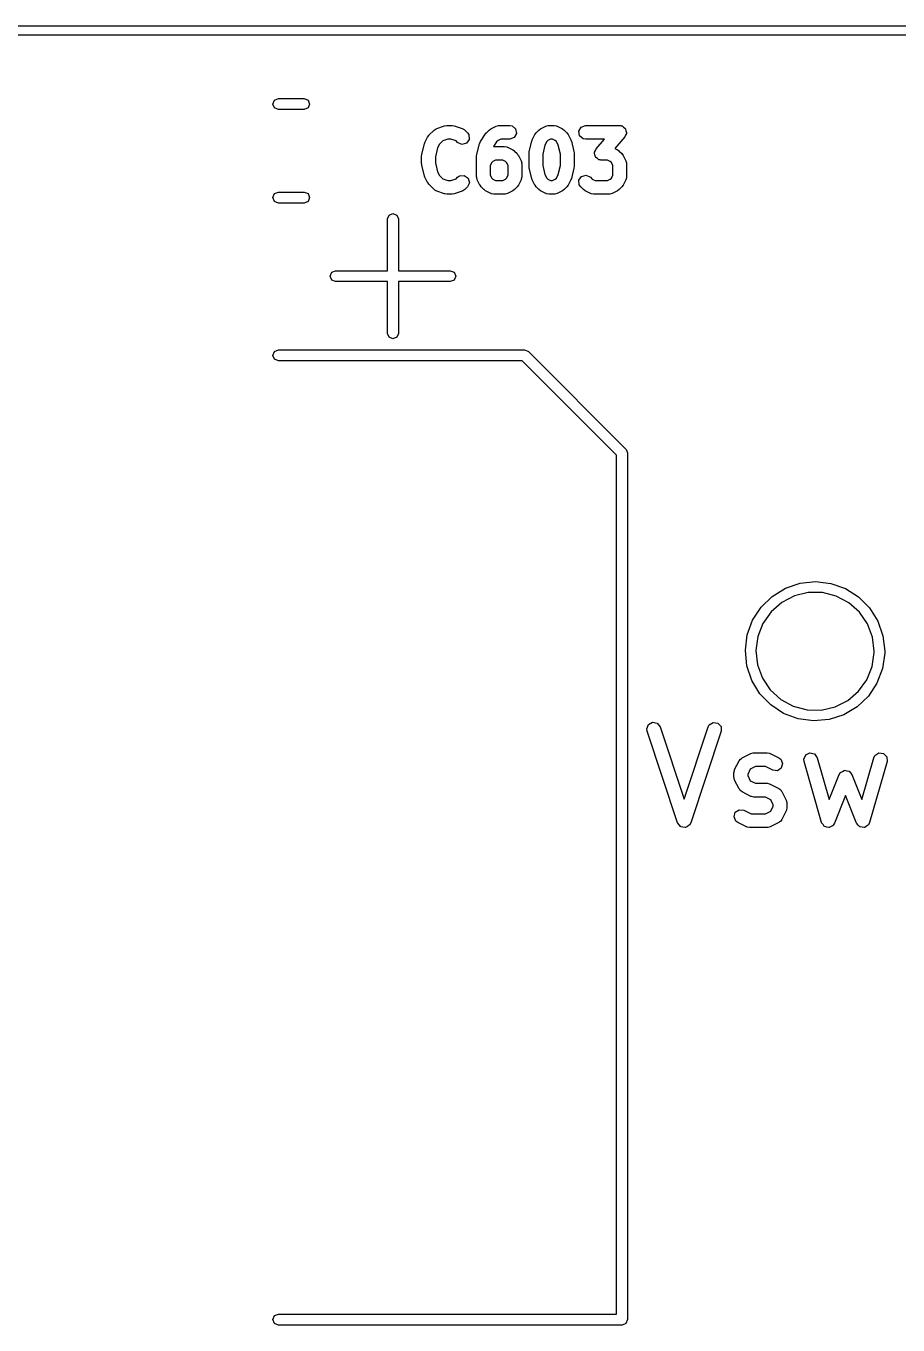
# Model space of a CAD drawing. Extents: x 59.1 to 151.1, y -119.5 to -80.2.
# Drawn here: x 95.28 to 104.79, y -96.12 to -81.95 of the extents above; entities that cross this region are included whole.
import ezdxf

# ---------------------------------------------------------------- set-up
doc = ezdxf.new("R2010")
doc.units = 0
doc.layers.add('BLACK', color=7, linetype='CONTINUOUS')

msp = doc.modelspace()

# ---------------------------------------------------------------- linework, layer by layer
at = {"layer": 'BLACK', "linetype": 'CONTINUOUS'}
for p, q in [((60, -81.95), (149, -81.95)), ((149, -82.05), (60, -82.05)), ((97.9704, -82.802), (97.988, -82.7596)), ((97.988, -82.7596), (98.0304, -82.742)), ((98.0304, -82.742), (98.3116, -82.742)), ((98.3116, -82.742), (98.354, -82.7596)), ((98.354, -82.7596), (98.3716, -82.802)), ((97.988, -82.8444), (97.9704, -82.802)), ((98.0304, -82.862), (97.988, -82.8444)), ((98.3116, -82.862), (98.0304, -82.862)), ((98.354, -82.8444), (98.3116, -82.862)), ((98.3716, -82.802), (98.354, -82.8444)), ((99.7587, -83.0678), (99.8444, -83.0393)), ((99.8444, -83.0393), (99.8666, -83.036)), ((99.8666, -83.036), (99.8681, -83.0354)), ((99.8681, -83.0354), (99.9253, -83.0354)), ((99.9253, -83.0354), (99.9474, -83.0393)), ((99.9474, -83.0393), (99.949, -83.0393)), ((99.949, -83.0393), (100.035, -83.0678)), ((100.349, -83.0719), (100.406, -83.0433)), ((100.406, -83.0433), (100.431, -83.0359)), ((100.431, -83.0359), (100.435, -83.037)), ((100.435, -83.037), (100.44, -83.0354)), ((100.44, -83.0354), (100.554, -83.0354)), ((100.554, -83.0354), (100.58, -83.04)), ((100.58, -83.04), (100.619, -83.0729)), ((100.892, -83.0719), (100.949, -83.0433)), ((100.949, -83.0433), (100.974, -83.0359)), ((100.974, -83.0359), (100.978, -83.037)), ((100.978, -83.037), (100.982, -83.0354)), ((100.982, -83.0354), (101.04, -83.0354)), ((101.04, -83.0354), (101.065, -83.04)), ((101.065, -83.04), (101.069, -83.0428)), ((101.069, -83.0428), (101.073, -83.0433)), ((101.073, -83.0433), (101.13, -83.0719)), ((101.309, -83.0974), (101.334, -83.053)), ((101.334, -83.053), (101.382, -83.0354)), ((101.382, -83.0354), (101.754, -83.0354)), ((101.754, -83.0354), (101.765, -83.0374)), ((101.765, -83.0374), (101.768, -83.0369)), ((101.768, -83.0369), (101.771, -83.0385)), ((101.771, -83.0385), (101.78, -83.04)), ((101.78, -83.04), (101.795, -83.0529)), ((101.795, -83.0529), (101.812, -83.0634)), ((101.812, -83.0634), (101.814, -83.0691)), ((99.6296, -83.2197), (99.6582, -83.1626)), ((99.6582, -83.1626), (99.6716, -83.1446)), ((99.6716, -83.1446), (99.6723, -83.1431)), ((99.6723, -83.1431), (99.7294, -83.086)), ((99.7294, -83.086), (99.7507, -83.071)), ((99.7507, -83.071), (99.7552, -83.0706)), ((99.7552, -83.0706), (99.7587, -83.0678)), ((99.8229, -83.2046), (99.7869, -83.2406)), ((99.8803, -83.1854), (99.8229, -83.2046)), ((99.9131, -83.1854), (99.8803, -83.1854)), ((99.9705, -83.2046), (99.9131, -83.1854)), ((99.9865, -83.2206), (99.9705, -83.2046)), ((100.035, -83.0678), (100.058, -83.0803)), ((100.058, -83.0803), (100.06, -83.0841)), ((100.06, -83.0841), (100.064, -83.086)), ((100.064, -83.086), (100.093, -83.1145)), ((100.112, -83.187), (100.083, -83.229)), ((100.093, -83.1145), (100.108, -83.1359)), ((100.108, -83.1359), (100.112, -83.187)), ((100.234, -83.2117), (100.291, -83.126)), ((100.291, -83.126), (100.299, -83.1177)), ((100.299, -83.1177), (100.301, -83.1145)), ((100.301, -83.1145), (100.329, -83.086)), ((100.329, -83.086), (100.348, -83.0731)), ((100.348, -83.0731), (100.349, -83.0719)), ((100.427, -83.2006), (100.412, -83.2154)), ((100.457, -83.1854), (100.427, -83.2006)), ((100.554, -83.1854), (100.457, -83.1854)), ((100.602, -83.1679), (100.554, -83.1854)), ((100.628, -83.1235), (100.602, -83.1679)), ((100.619, -83.0729), (100.628, -83.1235)), ((100.767, -83.3208), (100.795, -83.2065)), ((100.795, -83.2065), (100.801, -83.1947)), ((100.801, -83.1912), (100.83, -83.134)), ((100.801, -83.1947), (100.801, -83.1912)), ((100.83, -83.134), (100.843, -83.116)), ((100.843, -83.116), (100.844, -83.1145)), ((100.844, -83.1145), (100.872, -83.086)), ((100.872, -83.086), (100.891, -83.0731)), ((100.891, -83.0731), (100.892, -83.0719)), ((100.97, -83.2006), (100.958, -83.212)), ((101, -83.1854), (100.97, -83.2006)), ((101.022, -83.1854), (101, -83.1854)), ((101.052, -83.2006), (101.022, -83.1854)), ((101.064, -83.212), (101.052, -83.2006)), ((101.13, -83.0719), (101.148, -83.0853)), ((101.148, -83.0853), (101.15, -83.086)), ((101.15, -83.086), (101.178, -83.1145)), ((101.178, -83.1145), (101.191, -83.1329)), ((101.191, -83.1329), (101.192, -83.134)), ((101.192, -83.134), (101.221, -83.1912)), ((101.221, -83.1912), (101.225, -83.2036)), ((101.225, -83.2036), (101.227, -83.2065)), ((101.227, -83.2065), (101.255, -83.3208)), ((101.317, -83.1479), (101.309, -83.0974)), ((101.357, -83.1809), (101.317, -83.1479)), ((101.382, -83.1854), (101.357, -83.1809)), ((101.589, -83.1854), (101.382, -83.1854)), ((101.497, -83.2896), (101.589, -83.1854)), ((101.81, -83.1598), (101.7, -83.2855)), ((101.818, -83.141), (101.81, -83.1598)), ((101.814, -83.0691), (101.819, -83.0729)), ((101.828, -83.1235), (101.818, -83.141)), ((101.819, -83.0729), (101.822, -83.0928)), ((101.822, -83.0928), (101.829, -83.112)), ((101.829, -83.112), (101.827, -83.1176)), ((101.827, -83.1176), (101.828, -83.1235)), ((99.5954, -83.3494), (99.624, -83.2351)), ((99.624, -83.2351), (99.6292, -83.2233)), ((99.6292, -83.2233), (99.6296, -83.2197)), ((99.7675, -83.2795), (99.7431, -83.3768)), ((99.7869, -83.2406), (99.7675, -83.2795)), ((100.033, -83.2423), (99.9865, -83.2206)), ((100.083, -83.229), (100.033, -83.2423)), ((100.195, -83.3494), (100.224, -83.2351)), ((100.224, -83.2351), (100.234, -83.2121)), ((100.234, -83.2121), (100.234, -83.2117)), ((100.412, -83.2154), (100.379, -83.2653)), ((100.379, -83.2653), (100.382, -83.264)), ((100.382, -83.264), (100.497, -83.264)), ((100.497, -83.264), (100.522, -83.2685)), ((100.522, -83.2685), (100.526, -83.2714)), ((100.526, -83.2714), (100.53, -83.2719)), ((100.53, -83.2719), (100.587, -83.3005)), ((100.587, -83.3005), (100.605, -83.3138)), ((100.605, -83.3138), (100.607, -83.3145)), ((100.607, -83.3145), (100.635, -83.3431)), ((100.635, -83.3431), (100.648, -83.3615)), ((100.765, -83.339), (100.767, -83.3243)), ((100.765, -83.4819), (100.765, -83.339)), ((100.767, -83.3243), (100.767, -83.3208)), ((100.939, -83.2509), (100.915, -83.3482)), ((100.915, -83.3482), (100.915, -83.4726)), ((100.958, -83.212), (100.939, -83.2509)), ((101.083, -83.2509), (101.064, -83.212)), ((101.107, -83.3482), (101.083, -83.2509)), ((101.107, -83.4726), (101.107, -83.3482)), ((101.255, -83.3208), (101.256, -83.3357)), ((101.256, -83.3357), (101.257, -83.339)), ((101.257, -83.339), (101.257, -83.4819)), ((101.479, -83.3374), (101.481, -83.3319)), ((101.485, -83.3566), (101.479, -83.3374)), ((101.48, -83.326), (101.49, -83.3085)), ((101.481, -83.3319), (101.48, -83.326)), ((101.49, -83.3085), (101.497, -83.2896)), ((101.7, -83.2855), (101.73, -83.3005)), ((101.73, -83.3005), (101.748, -83.3138)), ((101.748, -83.3138), (101.75, -83.3145)), ((101.75, -83.3145), (101.778, -83.3431)), ((101.778, -83.3431), (101.791, -83.3615)), ((99.5931, -83.3676), (99.5957, -83.3528)), ((99.5931, -83.4533), (99.5931, -83.3676)), ((99.5943, -83.4565), (99.5931, -83.4533)), ((99.5954, -83.4715), (99.5943, -83.4565)), ((99.5957, -83.3528), (99.5954, -83.3494)), ((99.624, -83.5858), (99.5954, -83.4715)), ((99.7431, -83.3768), (99.7431, -83.4441)), ((99.7431, -83.4441), (99.7675, -83.5414)), ((100.193, -83.3676), (100.196, -83.3528)), ((100.193, -83.5961), (100.193, -83.3676)), ((100.196, -83.3528), (100.195, -83.3494)), ((100.358, -83.4406), (100.343, -83.471)), ((100.343, -83.471), (100.343, -83.5784)), ((100.37, -83.4292), (100.358, -83.4406)), ((100.4, -83.414), (100.37, -83.4292)), ((100.479, -83.414), (100.4, -83.414)), ((100.509, -83.4292), (100.479, -83.414)), ((100.521, -83.4406), (100.509, -83.4292)), ((100.536, -83.471), (100.521, -83.4406)), ((100.536, -83.5784), (100.536, -83.471)), ((100.648, -83.3615), (100.65, -83.3626)), ((100.65, -83.3626), (100.678, -83.4197)), ((100.678, -83.4197), (100.686, -83.4447)), ((100.686, -83.4447), (100.684, -83.4491)), ((100.684, -83.4491), (100.686, -83.4533)), ((100.686, -83.4533), (100.686, -83.5961)), ((100.766, -83.4851), (100.765, -83.4819)), ((100.767, -83.5), (100.766, -83.4851)), ((100.915, -83.4726), (100.939, -83.57)), ((101.083, -83.57), (101.107, -83.4726)), ((101.257, -83.4819), (101.255, -83.4966)), ((101.489, -83.3765), (101.485, -83.3566)), ((101.493, -83.3803), (101.489, -83.3765)), ((101.495, -83.386), (101.493, -83.3803)), ((101.513, -83.3965), (101.495, -83.386)), ((101.528, -83.4095), (101.513, -83.3965)), ((101.537, -83.411), (101.528, -83.4095)), ((101.539, -83.4126), (101.537, -83.411)), ((101.543, -83.412), (101.539, -83.4126)), ((101.554, -83.414), (101.543, -83.412)), ((101.622, -83.414), (101.554, -83.414)), ((101.652, -83.4292), (101.622, -83.414)), ((101.664, -83.4406), (101.652, -83.4292)), ((101.679, -83.471), (101.664, -83.4406)), ((101.679, -83.5784), (101.679, -83.471)), ((101.791, -83.3615), (101.792, -83.3626)), ((101.792, -83.3626), (101.821, -83.4197)), ((101.821, -83.4197), (101.828, -83.4447)), ((101.828, -83.4447), (101.827, -83.4491)), ((101.827, -83.4491), (101.829, -83.4533)), ((101.829, -83.4533), (101.829, -83.5961)), ((99.6259, -83.5887), (99.624, -83.5858)), ((99.6296, -83.6011), (99.6259, -83.5887)), ((99.6582, -83.6583), (99.6296, -83.6011)), ((99.7675, -83.5414), (99.7869, -83.5803)), ((99.7869, -83.5803), (99.8229, -83.6163)), ((99.8229, -83.6163), (99.8803, -83.6354)), ((99.9131, -83.6354), (99.9705, -83.6163)), ((99.9705, -83.6163), (99.9865, -83.6003)), ((99.9865, -83.6003), (100.008, -83.5853)), ((100.008, -83.5853), (100.059, -83.5808)), ((100.059, -83.5808), (100.101, -83.6103)), ((100.101, -83.6103), (100.114, -83.6598)), ((100.195, -83.6004), (100.193, -83.5961)), ((100.194, -83.6047), (100.195, -83.6004)), ((100.201, -83.6297), (100.194, -83.6047)), ((100.23, -83.6868), (100.201, -83.6297)), ((100.343, -83.5784), (100.358, -83.6089)), ((100.358, -83.6089), (100.37, -83.6202)), ((100.37, -83.6202), (100.4, -83.6354)), ((100.479, -83.6354), (100.509, -83.6202)), ((100.509, -83.6202), (100.521, -83.6089)), ((100.521, -83.6089), (100.536, -83.5784)), ((100.678, -83.6297), (100.65, -83.6868)), ((100.679, -83.6252), (100.678, -83.6297)), ((100.681, -83.6218), (100.679, -83.6252)), ((100.686, -83.5961), (100.681, -83.6218)), ((100.795, -83.6143), (100.767, -83.5)), ((100.797, -83.6173), (100.795, -83.6143)), ((100.801, -83.6297), (100.797, -83.6173)), ((100.83, -83.6868), (100.801, -83.6297)), ((100.939, -83.57), (100.958, -83.6089)), ((100.958, -83.6089), (100.97, -83.6202)), ((100.97, -83.6202), (101, -83.6354)), ((101.022, -83.6354), (101.052, -83.6202)), ((101.052, -83.6202), (101.064, -83.6089)), ((101.064, -83.6089), (101.083, -83.57)), ((101.221, -83.6297), (101.192, -83.6868)), ((101.227, -83.6143), (101.221, -83.6262)), ((101.221, -83.6262), (101.221, -83.6297)), ((101.255, -83.5), (101.227, -83.6143)), ((101.255, -83.4966), (101.255, -83.5)), ((101.31, -83.6339), (101.339, -83.5918)), ((101.339, -83.5918), (101.389, -83.5786)), ((101.389, -83.5786), (101.435, -83.6003)), ((101.435, -83.6003), (101.455, -83.6202)), ((101.455, -83.6202), (101.486, -83.6354)), ((101.622, -83.6354), (101.652, -83.6202)), ((101.652, -83.6202), (101.664, -83.6089)), ((101.664, -83.6089), (101.679, -83.5784)), ((101.821, -83.6297), (101.792, -83.6868)), ((101.824, -83.6218), (101.821, -83.6252)), ((101.821, -83.6252), (101.821, -83.6297)), ((101.829, -83.5961), (101.824, -83.6218)), ((97.988, -83.7796), (98.0304, -83.762)), ((98.0304, -83.762), (98.3116, -83.762)), ((98.3116, -83.762), (98.354, -83.7796)), ((99.6594, -83.6594), (99.6582, -83.6583)), ((99.6723, -83.6777), (99.6594, -83.6594)), ((99.7294, -83.7349), (99.6723, -83.6777)), ((99.7335, -83.7368), (99.7294, -83.7349)), ((99.7358, -83.7406), (99.7335, -83.7368)), ((99.7587, -83.753), (99.7358, -83.7406)), ((99.8444, -83.7816), (99.7587, -83.753)), ((99.8803, -83.6354), (99.9131, -83.6354)), ((100.035, -83.753), (99.949, -83.7816)), ((100.038, -83.7502), (100.035, -83.753)), ((100.043, -83.7498), (100.038, -83.7502)), ((100.064, -83.7349), (100.043, -83.7498)), ((100.093, -83.7063), (100.064, -83.7349)), ((100.114, -83.6598), (100.093, -83.7063)), ((100.231, -83.688), (100.23, -83.6868)), ((100.244, -83.7063), (100.231, -83.688)), ((100.272, -83.7349), (100.244, -83.7063)), ((100.274, -83.7356), (100.272, -83.7349)), ((100.292, -83.7489), (100.274, -83.7356)), ((100.349, -83.7775), (100.292, -83.7489)), ((100.4, -83.6354), (100.479, -83.6354)), ((100.587, -83.7489), (100.53, -83.7775)), ((100.589, -83.7478), (100.587, -83.7489)), ((100.607, -83.7349), (100.589, -83.7478)), ((100.635, -83.7063), (100.607, -83.7349)), ((100.636, -83.7048), (100.635, -83.7063)), ((100.65, -83.6868), (100.636, -83.7048)), ((100.831, -83.688), (100.83, -83.6868)), ((100.844, -83.7063), (100.831, -83.688)), ((100.872, -83.7349), (100.844, -83.7063)), ((100.874, -83.7356), (100.872, -83.7349)), ((100.892, -83.7489), (100.874, -83.7356)), ((100.949, -83.7775), (100.892, -83.7489)), ((101, -83.6354), (101.022, -83.6354)), ((101.13, -83.7489), (101.073, -83.7775)), ((101.131, -83.7478), (101.13, -83.7489)), ((101.15, -83.7349), (101.131, -83.7478)), ((101.178, -83.7063), (101.15, -83.7349)), ((101.179, -83.7048), (101.178, -83.7063)), ((101.192, -83.6868), (101.179, -83.7048)), ((101.314, -83.685), (101.31, -83.6339)), ((101.329, -83.7063), (101.314, -83.685)), ((101.358, -83.7349), (101.329, -83.7063)), ((101.359, -83.7356), (101.358, -83.7349)), ((101.377, -83.7489), (101.359, -83.7356)), ((101.435, -83.7775), (101.377, -83.7489)), ((101.486, -83.6354), (101.622, -83.6354)), ((101.73, -83.7489), (101.673, -83.7775)), ((101.731, -83.7478), (101.73, -83.7489)), ((101.75, -83.7349), (101.731, -83.7478)), ((101.778, -83.7063), (101.75, -83.7349)), ((101.779, -83.7048), (101.778, -83.7063)), ((101.792, -83.6868), (101.779, -83.7048)), ((97.9704, -83.822), (97.988, -83.7796)), ((97.988, -83.8644), (97.9704, -83.822)), ((98.0304, -83.882), (97.988, -83.8644)), ((98.3116, -83.882), (98.0304, -83.882)), ((98.354, -83.8644), (98.3116, -83.882)), ((98.354, -83.7796), (98.3716, -83.822)), ((98.3716, -83.822), (98.354, -83.8644)), ((99.8461, -83.7815), (99.8444, -83.7816)), ((99.8681, -83.7854), (99.8461, -83.7815)), ((99.9253, -83.7854), (99.8681, -83.7854)), ((99.9268, -83.7849), (99.9253, -83.7854)), ((99.949, -83.7816), (99.9268, -83.7849)), ((100.353, -83.778), (100.349, -83.7775)), ((100.357, -83.7809), (100.353, -83.778)), ((100.382, -83.7854), (100.357, -83.7809)), ((100.497, -83.7854), (100.382, -83.7854)), ((100.501, -83.7839), (100.497, -83.7854)), ((100.505, -83.7849), (100.501, -83.7839)), ((100.53, -83.7775), (100.505, -83.7849)), ((100.953, -83.778), (100.949, -83.7775)), ((100.957, -83.7809), (100.953, -83.778)), ((100.982, -83.7854), (100.957, -83.7809)), ((101.04, -83.7854), (100.982, -83.7854)), ((101.044, -83.7839), (101.04, -83.7854)), ((101.048, -83.7849), (101.044, -83.7839)), ((101.073, -83.7775), (101.048, -83.7849)), ((101.439, -83.778), (101.435, -83.7775)), ((101.442, -83.7809), (101.439, -83.778)), ((101.468, -83.7854), (101.442, -83.7809)), ((101.64, -83.7854), (101.468, -83.7854)), ((101.644, -83.7839), (101.64, -83.7854)), ((101.648, -83.7849), (101.644, -83.7839)), ((101.673, -83.7775), (101.648, -83.7849)), ((99.22, -84.055), (99.2376, -84.0126)), ((99.22, -84.62), (99.22, -84.055)), ((99.2376, -84.0126), (99.28, -83.995)), ((99.28, -83.995), (99.3224, -84.0126)), ((99.3224, -84.0126), (99.34, -84.055)), ((99.34, -84.055), (99.34, -84.62)), ((98.6126, -84.6376), (98.655, -84.62)), ((98.655, -84.62), (99.22, -84.62)), ((99.34, -84.62), (99.905, -84.62)), ((99.905, -84.62), (99.9474, -84.6376)), ((98.595, -84.68), (98.6126, -84.6376)), ((98.6126, -84.7224), (98.595, -84.68)), ((98.655, -84.74), (98.6126, -84.7224)), ((99.22, -84.74), (98.655, -84.74)), ((99.22, -85.305), (99.22, -84.74)), ((99.905, -84.74), (99.34, -84.74)), ((99.34, -84.74), (99.34, -85.305)), ((99.9474, -84.7224), (99.905, -84.74)), ((99.9474, -84.6376), (99.965, -84.68)), ((99.965, -84.68), (99.9474, -84.7224)), ((99.2376, -85.3474), (99.22, -85.305)), ((99.34, -85.305), (99.3224, -85.3474)), ((99.28, -85.365), (99.2376, -85.3474)), ((99.3224, -85.3474), (99.28, -85.365)), ((97.97, -85.545), (97.9876, -85.5026)), ((97.9876, -85.5874), (97.97, -85.545)), ((97.9876, -85.5026), (98.03, -85.485)), ((98.03, -85.605), (97.9876, -85.5874)), ((98.03, -85.485), (100.716, -85.485)), ((100.691, -85.605), (98.03, -85.605)), ((101.72, -86.6343), (100.691, -85.605)), ((100.716, -85.485), (100.752, -85.5)), ((100.752, -85.5), (100.758, -85.5026)), ((100.758, -85.5026), (101.822, -86.567)), ((101.822, -86.567), (101.825, -86.5725)), ((101.825, -86.5725), (101.84, -86.6094)), ((101.72, -96.005), (101.72, -86.6343)), ((101.84, -86.6094), (101.84, -96.065)), ((103.723, -88.0307), (103.891, -88.013)), ((103.891, -88.013), (104.06, -88.0331)), ((103.418, -88.1741), (103.562, -88.0853)), ((103.562, -88.0853), (103.723, -88.0307)), ((103.812, -88.1326), (103.661, -88.1687)), ((103.967, -88.1334), (103.812, -88.1326)), ((104.117, -88.1711), (103.967, -88.1334)), ((104.06, -88.0331), (104.219, -88.0899)), ((104.219, -88.0899), (104.362, -88.1807)), ((103.205, -88.4351), (103.297, -88.2927)), ((103.297, -88.2927), (103.418, -88.1741)), ((103.524, -88.2398), (103.407, -88.3416)), ((103.661, -88.1687), (103.524, -88.2398)), ((104.254, -88.2436), (104.117, -88.1711)), ((104.37, -88.3467), (104.254, -88.2436)), ((104.362, -88.1807), (104.482, -88.3009)), ((104.482, -88.3009), (104.571, -88.4446)), ((103.147, -88.5943), (103.205, -88.4351)), ((103.407, -88.3416), (103.318, -88.4683)), ((104.457, -88.4743), (104.37, -88.3467)), ((104.571, -88.4446), (104.627, -88.6046)), ((103.318, -88.4683), (103.262, -88.6127)), ((104.512, -88.6192), (104.457, -88.4743)), ((103.126, -88.7624), (103.147, -88.5943)), ((103.262, -88.6127), (103.241, -88.7662)), ((104.531, -88.773), (104.512, -88.6192)), ((104.627, -88.6046), (104.646, -88.773)), ((103.126, -88.7662), (103.126, -88.7624)), ((103.143, -88.931), (103.126, -88.7662)), ((103.241, -88.7662), (103.258, -88.9202)), ((104.509, -88.9399), (104.531, -88.7865)), ((104.531, -88.7865), (104.531, -88.773)), ((104.646, -88.7942), (104.622, -88.962)), ((104.646, -88.773), (104.646, -88.7942)), ((103.196, -89.0918), (103.143, -88.931)), ((103.258, -88.9202), (103.312, -89.0657)), ((104.451, -89.0836), (104.509, -88.9399)), ((104.622, -88.962), (104.562, -89.1204)), ((103.284, -89.2367), (103.196, -89.0918)), ((103.312, -89.0657), (103.398, -89.1943)), ((104.361, -89.2094), (104.451, -89.0836)), ((104.562, -89.1204), (104.468, -89.2615)), ((103.402, -89.3586), (103.284, -89.2367)), ((103.398, -89.1943), (103.513, -89.2985)), ((103.513, -89.2985), (103.649, -89.3724)), ((104.243, -89.31), (104.361, -89.2094)), ((104.468, -89.2615), (104.345, -89.3784)), ((103.543, -89.4514), (103.402, -89.3586)), ((103.649, -89.3724), (103.799, -89.4117)), ((103.799, -89.4117), (103.953, -89.4142)), ((103.953, -89.4142), (104.104, -89.3796)), ((104.104, -89.3796), (104.243, -89.31)), ((104.345, -89.3784), (104.2, -89.4651)), ((102.049, -89.6203), (102.068, -89.5726)), ((102.068, -89.5726), (102.113, -89.5482)), ((102.113, -89.5482), (102.163, -89.5585)), ((102.163, -89.5585), (102.195, -89.5987)), ((102.72, -89.5987), (102.732, -89.5758)), ((102.732, -89.5758), (102.776, -89.5489)), ((102.776, -89.5489), (102.826, -89.5564)), ((102.826, -89.5564), (102.861, -89.5948)), ((103.702, -89.5104), (103.543, -89.4514)), ((103.87, -89.5328), (103.702, -89.5104)), ((104.039, -89.5175), (103.87, -89.5328)), ((104.2, -89.4651), (104.039, -89.5175)), ((102.053, -89.6461), (102.049, -89.6203)), ((102.386, -90.6461), (102.053, -89.6461)), ((102.195, -89.5987), (102.457, -90.3852)), ((102.457, -90.3852), (102.72, -89.5987)), ((102.862, -89.6461), (102.529, -90.6461)), ((102.861, -89.5948), (102.862, -89.6461)), ((103.009, -90.065), (103.057, -89.9698)), ((103.057, -89.9698), (103.073, -89.9489)), ((103.073, -89.9489), (103.083, -89.9444)), ((103.083, -89.9444), (103.091, -89.9363)), ((103.091, -89.9363), (103.186, -89.8886)), ((103.186, -89.8886), (103.211, -89.8812)), ((103.211, -89.8812), (103.215, -89.8822)), ((103.215, -89.8822), (103.219, -89.8807)), ((103.219, -89.8807), (103.362, -89.8807)), ((103.362, -89.8807), (103.388, -89.8852)), ((103.388, -89.8852), (103.391, -89.8881)), ((103.391, -89.8881), (103.396, -89.8886)), ((103.396, -89.8886), (103.491, -89.9363)), ((103.491, -89.9363), (103.512, -89.9518)), ((103.512, -89.9518), (103.532, -89.9988)), ((103.532, -89.9988), (103.518, -90.048)), ((103.764, -89.9504), (103.784, -89.9036)), ((103.766, -89.9763), (103.764, -89.9504)), ((103.957, -90.643), (103.766, -89.9763)), ((103.784, -89.9036), (103.831, -89.8811)), ((103.831, -89.8811), (103.88, -89.8936)), ((103.88, -89.8936), (103.91, -89.9351)), ((103.91, -89.9351), (104.041, -90.3908)), ((104.398, -90.3908), (104.528, -89.9351)), ((104.672, -89.9763), (104.482, -90.643)), ((104.528, -89.9351), (104.54, -89.9117)), ((104.54, -89.9117), (104.582, -89.883)), ((104.582, -89.883), (104.633, -89.8883)), ((104.633, -89.8883), (104.669, -89.9251)), ((104.669, -89.9251), (104.672, -89.9763)), ((103.001, -90.0986), (103.006, -90.0729)), ((103.001, -90.1462), (103.001, -90.0986)), ((103.003, -90.1504), (103.001, -90.1462)), ((103.002, -90.1548), (103.003, -90.1504)), ((103.006, -90.0729), (103.009, -90.0695)), ((103.009, -90.0695), (103.009, -90.065)), ((103.18, -90.0592), (103.151, -90.1163)), ((103.151, -90.1163), (103.151, -90.1285)), ((103.151, -90.1285), (103.18, -90.1855)), ((103.237, -90.0307), (103.18, -90.0592)), ((103.344, -90.0307), (103.237, -90.0307)), ((103.424, -90.0704), (103.344, -90.0307)), ((103.475, -90.0763), (103.424, -90.0704)), ((103.518, -90.048), (103.475, -90.0763)), ((104.041, -90.3908), (104.15, -90.1183)), ((104.15, -90.1183), (104.159, -90.1025)), ((104.159, -90.1025), (104.16, -90.0998)), ((104.16, -90.0998), (104.162, -90.099)), ((104.162, -90.099), (104.163, -90.0962)), ((104.163, -90.0962), (104.184, -90.0851)), ((104.184, -90.0851), (104.204, -90.0728)), ((104.204, -90.0728), (104.206, -90.0731)), ((104.206, -90.0731), (104.209, -90.072)), ((104.209, -90.072), (104.232, -90.0767)), ((104.232, -90.0767), (104.255, -90.0801)), ((104.255, -90.0801), (104.256, -90.0819)), ((104.256, -90.0819), (104.259, -90.0824)), ((104.259, -90.0824), (104.273, -90.1009)), ((104.273, -90.1009), (104.289, -90.1183)), ((104.289, -90.1183), (104.398, -90.3908)), ((103.009, -90.1797), (103.002, -90.1548)), ((103.057, -90.275), (103.009, -90.1797)), ((103.065, -90.2827), (103.057, -90.275)), ((103.07, -90.293), (103.065, -90.2827)), ((103.091, -90.3085), (103.07, -90.293)), ((103.18, -90.1855), (103.237, -90.214)), ((103.237, -90.214), (103.362, -90.214)), ((103.362, -90.214), (103.388, -90.2186)), ((103.388, -90.2186), (103.391, -90.2215)), ((103.391, -90.2215), (103.396, -90.222)), ((103.396, -90.222), (103.491, -90.2696)), ((103.491, -90.2696), (103.512, -90.2851)), ((103.512, -90.2851), (103.516, -90.2954)), ((103.186, -90.3561), (103.091, -90.3085)), ((103.19, -90.3566), (103.186, -90.3561)), ((103.194, -90.3595), (103.19, -90.3566)), ((103.219, -90.364), (103.194, -90.3595)), ((103.344, -90.364), (103.219, -90.364)), ((103.402, -90.3926), (103.344, -90.364)), ((103.43, -90.4496), (103.402, -90.3926)), ((103.516, -90.2954), (103.525, -90.3031)), ((103.525, -90.3031), (103.572, -90.3984)), ((103.572, -90.3984), (103.58, -90.4233)), ((103.58, -90.4233), (103.579, -90.4277)), ((103.579, -90.4277), (103.58, -90.4319)), ((103.58, -90.4319), (103.58, -90.4795)), ((104.219, -90.3481), (104.098, -90.6502)), ((104.34, -90.6502), (104.219, -90.3481)), ((103.002, -90.5793), (103.016, -90.5301)), ((103.016, -90.5301), (103.059, -90.5018)), ((103.059, -90.5018), (103.11, -90.5077)), ((103.11, -90.5077), (103.189, -90.5474)), ((103.189, -90.5474), (103.344, -90.5474)), ((103.344, -90.5474), (103.402, -90.5189)), ((103.402, -90.5189), (103.43, -90.4618)), ((103.43, -90.4618), (103.43, -90.4496)), ((103.572, -90.5131), (103.525, -90.6083)), ((103.573, -90.5086), (103.572, -90.5131)), ((103.576, -90.5052), (103.573, -90.5086)), ((103.58, -90.4795), (103.576, -90.5052)), ((102.388, -90.6478), (102.386, -90.6461)), ((102.388, -90.6499), (102.388, -90.6478)), ((102.403, -90.6677), (102.388, -90.6499)), ((102.418, -90.6863), (102.403, -90.6677)), ((102.42, -90.6867), (102.418, -90.6863)), ((102.422, -90.6883), (102.42, -90.6867)), ((102.445, -90.6918), (102.422, -90.6883)), ((102.468, -90.6966), (102.445, -90.6918)), ((102.47, -90.6955), (102.468, -90.6966)), ((102.472, -90.6959), (102.47, -90.6955)), ((102.493, -90.6834), (102.472, -90.6959)), ((102.514, -90.6721), (102.493, -90.6834)), ((102.516, -90.669), (102.514, -90.6701)), ((102.514, -90.6701), (102.514, -90.6721)), ((102.529, -90.6461), (102.516, -90.669)), ((103.022, -90.6263), (103.002, -90.5793)), ((103.043, -90.6418), (103.022, -90.6263)), ((103.138, -90.6895), (103.043, -90.6418)), ((103.143, -90.69), (103.138, -90.6895)), ((103.146, -90.6929), (103.143, -90.69)), ((103.172, -90.6974), (103.146, -90.6929)), ((103.362, -90.6974), (103.172, -90.6974)), ((103.366, -90.6958), (103.362, -90.6974)), ((103.371, -90.6969), (103.366, -90.6958)), ((103.396, -90.6895), (103.371, -90.6969)), ((103.491, -90.6418), (103.396, -90.6895)), ((103.499, -90.6337), (103.491, -90.6418)), ((103.509, -90.6292), (103.499, -90.6337)), ((103.525, -90.6083), (103.509, -90.6292)), ((103.958, -90.6442), (103.957, -90.643)), ((103.958, -90.6458), (103.958, -90.6442)), ((103.973, -90.6649), (103.958, -90.6458)), ((103.987, -90.6845), (103.973, -90.6649)), ((103.988, -90.6849), (103.987, -90.6845)), ((103.989, -90.6861), (103.988, -90.6849)), ((104.013, -90.6911), (103.989, -90.6861)), ((104.037, -90.697), (104.013, -90.6911)), ((104.038, -90.6963), (104.037, -90.697)), ((104.04, -90.6966), (104.038, -90.6963)), ((104.061, -90.6851), (104.04, -90.6966)), ((104.083, -90.6745), (104.061, -90.6851)), ((104.085, -90.6724), (104.083, -90.6731)), ((104.083, -90.6731), (104.083, -90.6745)), ((104.098, -90.6502), (104.085, -90.6724)), ((104.341, -90.6514), (104.34, -90.6502)), ((104.341, -90.653), (104.341, -90.6514)), ((104.358, -90.6704), (104.341, -90.653)), ((104.374, -90.6885), (104.358, -90.6704)), ((104.376, -90.6887), (104.374, -90.6885)), ((104.377, -90.6898), (104.376, -90.6887)), ((104.401, -90.6923), (104.377, -90.6898)), ((104.425, -90.6958), (104.401, -90.6923)), ((104.426, -90.695), (104.425, -90.6958)), ((104.428, -90.6951), (104.426, -90.695)), ((104.448, -90.6815), (104.428, -90.6951)), ((104.469, -90.6688), (104.448, -90.6815)), ((104.471, -90.6664), (104.469, -90.6673)), ((104.469, -90.6673), (104.469, -90.6688)), ((104.482, -90.643), (104.471, -90.6664)), ((97.97, -96.065), (97.9876, -96.0226)), ((97.9876, -96.1074), (97.97, -96.065)), ((97.9876, -96.0226), (98.03, -96.005)), ((98.03, -96.005), (101.72, -96.005)), ((101.84, -96.065), (101.822, -96.1074)), ((98.03, -96.125), (97.9876, -96.1074)), ((101.78, -96.125), (98.03, -96.125)), ((101.822, -96.1074), (101.78, -96.125))]:
    msp.add_line(p, q, dxfattribs=at)

doc.saveas('drawing.dxf')
